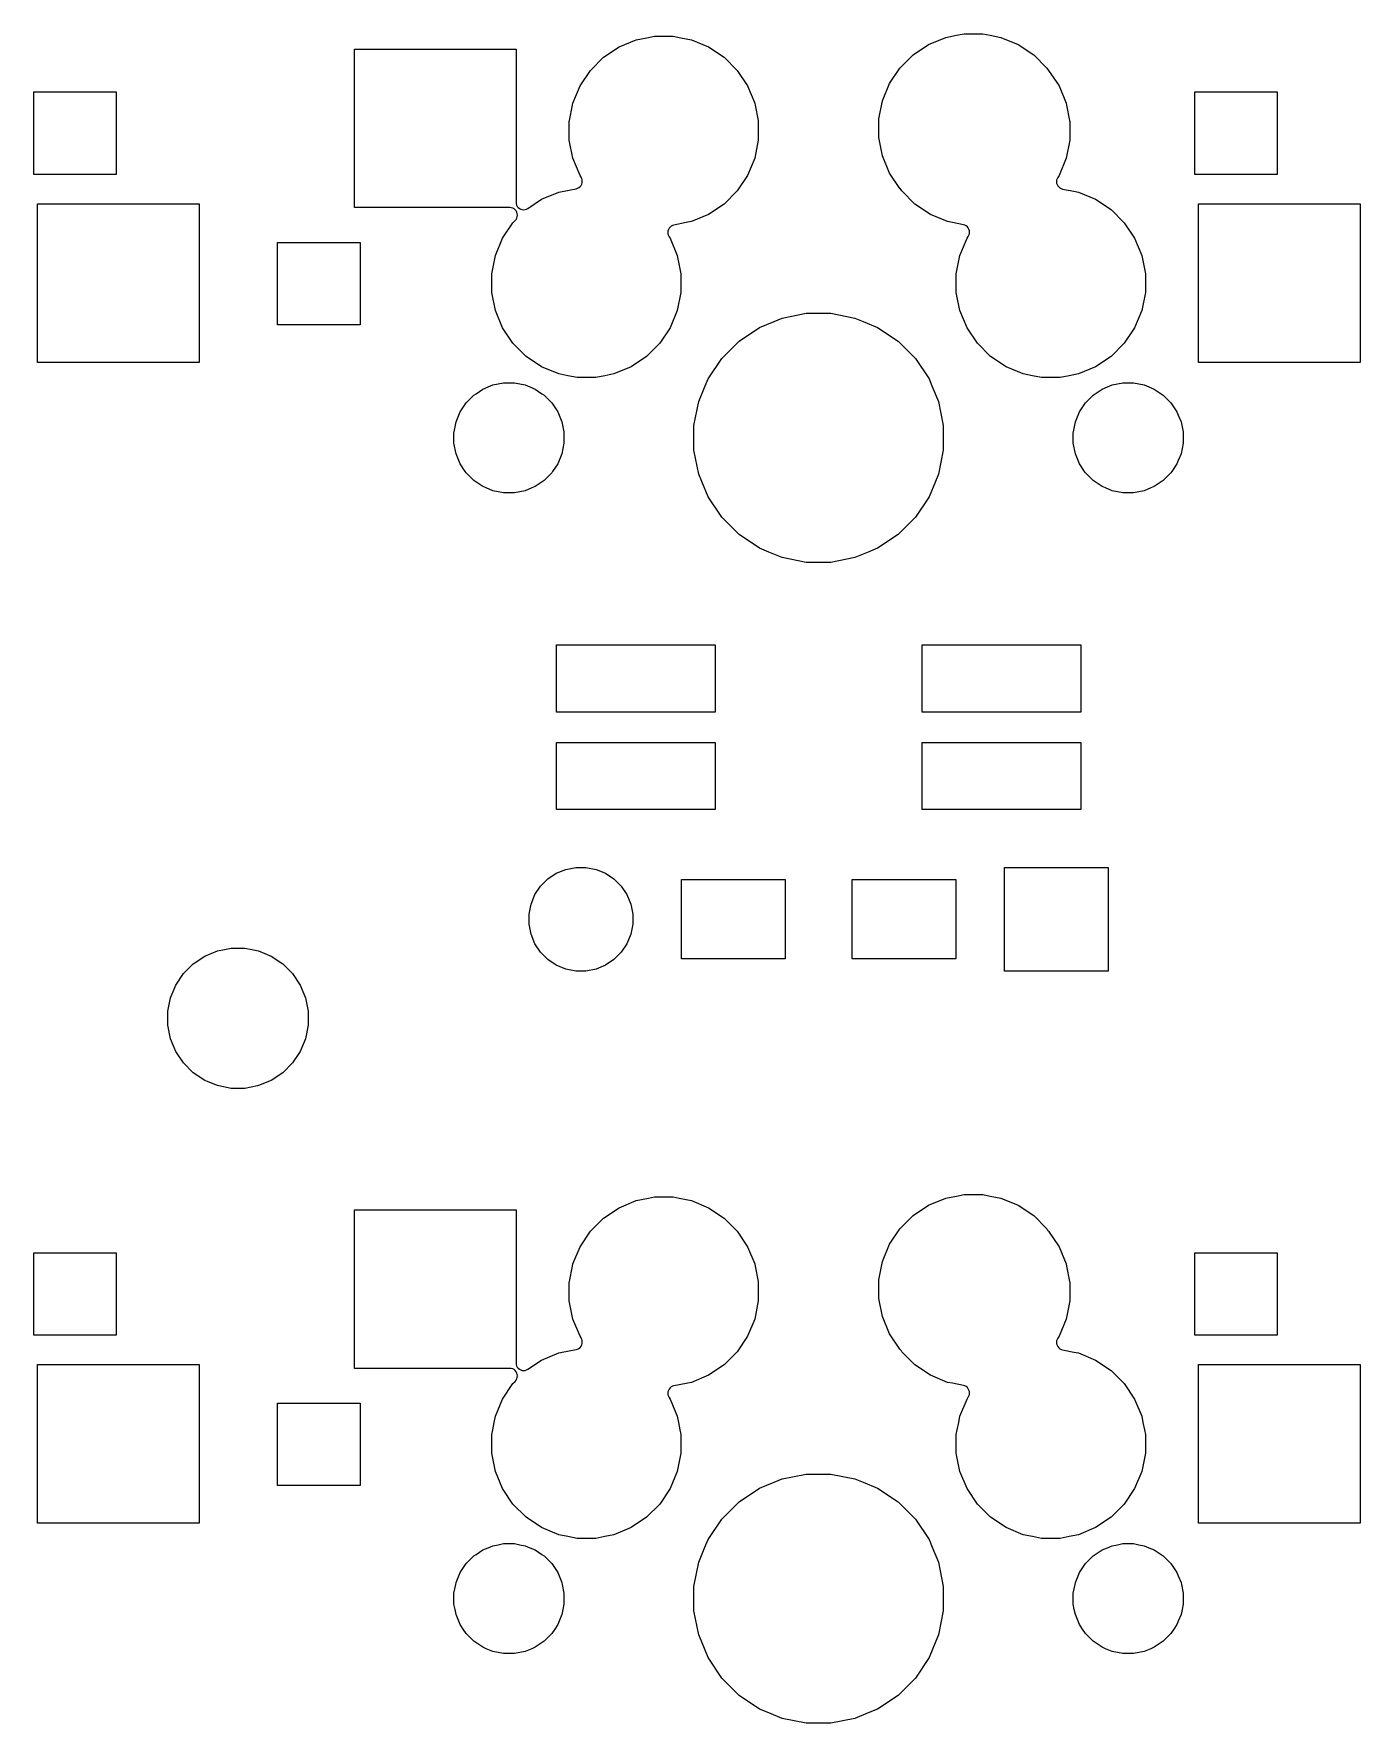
# Model space of a CAD drawing. Extents: x -9 to 124, y -88 to 15.
# Drawn here: x 6.17 to 27.94, y -21.09 to 6.63 of the extents above; entities that cross this region are included whole.
import ezdxf

# ---------------------------------------------------------------- set-up
doc = ezdxf.new("R2010")
doc.units = 0
doc.layers.add('BLACK', color=7, linetype='CONTINUOUS')

msp = doc.modelspace()

# ---------------------------------------------------------------- linework, layer by layer
at = {"layer": 'BLACK', "linetype": 'CONTINUOUS'}
for p, q in [((11.434, 3.779), (11.434, 6.381)), ((11.434, 6.381), (14.086, 6.381)), ((14.086, 6.381), (14.086, 3.86815)), ((15.5213, 6.24474), (15.7753, 6.41448)), ((15.7753, 6.41448), (16.0576, 6.5314)), ((16.0576, 6.5314), (16.2296, 6.56561)), ((16.2296, 6.56561), (16.3572, 6.591)), ((16.3572, 6.591), (16.6628, 6.591)), ((16.6628, 6.591), (16.7904, 6.56561)), ((16.7904, 6.56561), (16.9624, 6.5314)), ((16.9624, 6.5314), (17.2447, 6.41448)), ((17.2447, 6.41448), (17.4987, 6.24474)), ((20.6013, 6.28474), (20.8553, 6.45448)), ((20.8553, 6.45448), (21.1376, 6.5714)), ((21.1376, 6.5714), (21.3124, 6.60617)), ((21.3124, 6.60617), (21.4372, 6.631)), ((21.4372, 6.631), (21.7428, 6.631)), ((21.7428, 6.631), (21.8676, 6.60617)), ((21.8676, 6.60617), (22.0424, 6.5714)), ((22.0424, 6.5714), (22.3247, 6.45448)), ((22.3247, 6.45448), (22.5787, 6.28474)), ((15.3053, 6.0287), (15.5213, 6.24474)), ((17.4987, 6.24474), (17.7147, 6.0287)), ((20.3853, 6.0687), (20.6013, 6.28474)), ((22.5787, 6.28474), (22.7947, 6.0687)), ((15.1355, 5.77467), (15.3053, 6.0287)), ((17.7147, 6.0287), (17.8845, 5.77467)), ((20.2155, 5.81467), (20.3853, 6.0687)), ((22.7947, 6.0687), (22.808, 6.0488)), ((22.808, 6.0488), (22.8236, 6.02987)), ((22.8236, 6.02987), (22.8247, 6.0287)), ((22.8247, 6.0287), (22.9945, 5.77467)), ((6.174, 4.324), (6.174, 5.676)), ((6.174, 5.676), (7.526, 5.676)), ((7.526, 5.676), (7.526, 4.324)), ((15.0186, 5.49241), (15.1355, 5.77467)), ((17.8845, 5.77467), (18.0014, 5.49241)), ((20.0986, 5.53241), (20.2155, 5.81467)), ((22.9945, 5.77467), (23.1114, 5.49241)), ((25.224, 4.324), (25.224, 5.676)), ((25.224, 5.676), (26.576, 5.676)), ((26.576, 5.676), (26.576, 4.324)), ((14.9616, 5.206), (15.0117, 5.45767)), ((15.0117, 5.45767), (15.0186, 5.49241)), ((18.0014, 5.49241), (18.0083, 5.45767)), ((18.0083, 5.45767), (18.0584, 5.206)), ((20.039, 5.23276), (20.0986, 5.53241)), ((23.1114, 5.49241), (23.1183, 5.45767)), ((23.1183, 5.45767), (23.1684, 5.206)), ((14.959, 5.19276), (14.9616, 5.206)), ((14.959, 4.88724), (14.959, 5.19276)), ((18.0584, 5.206), (18.061, 5.19276)), ((18.061, 5.19276), (18.061, 4.88724)), ((20.039, 4.92724), (20.039, 5.23276)), ((23.1684, 5.206), (23.171, 5.19276)), ((23.171, 5.19276), (23.171, 4.88724)), ((15.0186, 4.58759), (14.959, 4.88724)), ((18.061, 4.88724), (18.0014, 4.58759)), ((20.0986, 4.62759), (20.039, 4.92724)), ((23.171, 4.88724), (23.1114, 4.58759)), ((15.1355, 4.30533), (15.0186, 4.58759)), ((18.0014, 4.58759), (17.8845, 4.30533)), ((20.2155, 4.34533), (20.0986, 4.62759)), ((23.1114, 4.58759), (22.9945, 4.30533)), ((7.526, 4.324), (6.174, 4.324)), ((15.1355, 4.30532), (15.1355, 4.30533)), ((15.1523, 4.28017), (15.1355, 4.30532)), ((15.1639, 4.25856), (15.1523, 4.28017)), ((15.1523, 4.14128), (15.1639, 4.16289)), ((15.171, 4.23511), (15.1639, 4.25856)), ((15.1639, 4.16289), (15.171, 4.18634)), ((15.1734, 4.21072), (15.171, 4.23511)), ((15.171, 4.18634), (15.1734, 4.21072)), ((17.8845, 4.30533), (17.7147, 4.05129)), ((20.3853, 4.09129), (20.2155, 4.34533)), ((22.9555, 4.22984), (22.9531, 4.20546)), ((22.9531, 4.20546), (22.9555, 4.18107)), ((22.9626, 4.25329), (22.9555, 4.22984)), ((22.9555, 4.18107), (22.9626, 4.15762)), ((22.9741, 4.27489), (22.9626, 4.25329)), ((22.9945, 4.30533), (22.9741, 4.27489)), ((26.576, 4.324), (25.224, 4.324)), ((14.2804, 3.76421), (14.5053, 3.91448)), ((14.5053, 3.91448), (14.7876, 4.0314)), ((14.7876, 4.0314), (14.9877, 4.0712)), ((14.9877, 4.0712), (15.0728, 4.08812)), ((15.0728, 4.08812), (15.0962, 4.09524)), ((15.0962, 4.09524), (15.1178, 4.10679)), ((15.1178, 4.10679), (15.1368, 4.12233)), ((15.1368, 4.12233), (15.1523, 4.14128)), ((17.7147, 4.05129), (17.4987, 3.83526)), ((20.3864, 4.09013), (20.3853, 4.09129)), ((20.402, 4.0712), (20.3864, 4.09013)), ((20.4153, 4.05129), (20.402, 4.0712)), ((20.6313, 3.83526), (20.4153, 4.05129)), ((22.9626, 4.15762), (22.9741, 4.13601)), ((22.9741, 4.13601), (22.9897, 4.11707)), ((22.9897, 4.11707), (23.0086, 4.10152)), ((23.0086, 4.10152), (23.0302, 4.08997)), ((23.0302, 4.08997), (23.0537, 4.08286)), ((23.0537, 4.08286), (23.2349, 4.04681)), ((23.2349, 4.04681), (23.3124, 4.0314)), ((23.3124, 4.0314), (23.5947, 3.91448)), ((23.5947, 3.91448), (23.8487, 3.74474)), ((6.234, 1.239), (6.234, 3.841)), ((6.234, 3.841), (8.886, 3.841)), ((8.886, 3.841), (8.886, 1.239)), ((13.9838, 3.779), (11.434, 3.779)), ((14.0082, 3.7766), (13.9838, 3.779)), ((14.0316, 3.76948), (14.0082, 3.7766)), ((14.0532, 3.75793), (14.0316, 3.76948)), ((14.0722, 3.74239), (14.0532, 3.75793)), ((14.0877, 3.72345), (14.0722, 3.74239)), ((14.086, 3.86815), (14.0884, 3.84376)), ((14.0993, 3.70184), (14.0877, 3.72345)), ((14.0877, 3.58455), (14.0993, 3.60617)), ((14.0884, 3.84376), (14.0955, 3.82031)), ((14.0955, 3.82031), (14.1071, 3.7987)), ((14.1064, 3.67839), (14.0993, 3.70184)), ((14.0993, 3.60617), (14.1064, 3.62961)), ((14.1088, 3.654), (14.1064, 3.67839)), ((14.1064, 3.62961), (14.1088, 3.654)), ((14.1071, 3.7987), (14.1226, 3.77976)), ((14.1226, 3.77976), (14.1416, 3.76422)), ((14.1416, 3.76422), (14.1632, 3.75267)), ((14.1632, 3.75267), (14.1866, 3.74555)), ((14.1866, 3.74555), (14.211, 3.74315)), ((14.211, 3.74315), (14.2354, 3.74555)), ((14.2354, 3.74555), (14.2588, 3.75267)), ((14.2588, 3.75267), (14.2804, 3.76421)), ((17.2447, 3.66552), (16.9624, 3.5486)), ((17.4987, 3.83526), (17.2447, 3.66552)), ((20.8853, 3.66552), (20.6313, 3.83526)), ((21.1676, 3.5486), (20.8853, 3.66552)), ((23.8487, 3.74474), (24.0647, 3.5287)), ((25.284, 1.239), (25.284, 3.841)), ((25.284, 3.841), (27.936, 3.841)), ((27.936, 3.841), (27.936, 1.239)), ((13.8655, 3.27467), (14.0353, 3.5287)), ((14.0353, 3.5287), (14.0722, 3.56562)), ((14.0722, 3.56562), (14.0877, 3.58455)), ((16.579, 3.39366), (16.5766, 3.36928)), ((16.5766, 3.36928), (16.579, 3.34489)), ((16.5861, 3.41711), (16.579, 3.39366)), ((16.579, 3.34489), (16.5861, 3.32144)), ((16.5977, 3.43872), (16.5861, 3.41711)), ((16.6132, 3.45767), (16.5977, 3.43872)), ((16.6322, 3.47321), (16.6132, 3.45767)), ((16.6538, 3.48476), (16.6322, 3.47321)), ((16.6772, 3.49187), (16.6538, 3.48476)), ((16.8759, 3.5314), (16.6772, 3.49187)), ((16.9624, 3.5486), (16.8759, 3.5314)), ((21.2451, 3.53319), (21.1676, 3.5486)), ((21.4263, 3.49714), (21.2451, 3.53319)), ((21.4498, 3.49003), (21.4263, 3.49714)), ((21.4714, 3.47848), (21.4498, 3.49003)), ((21.4903, 3.46293), (21.4714, 3.47848)), ((21.5059, 3.44399), (21.4903, 3.46293)), ((21.5174, 3.42238), (21.5059, 3.44399)), ((21.5245, 3.39893), (21.5174, 3.42238)), ((21.5174, 3.32671), (21.5245, 3.35016)), ((21.5269, 3.37454), (21.5245, 3.39893)), ((21.5245, 3.35016), (21.5269, 3.37454)), ((24.0647, 3.5287), (24.2345, 3.27467)), ((10.174, 1.854), (10.174, 3.206)), ((10.174, 3.206), (11.526, 3.206)), ((11.526, 3.206), (11.526, 1.854)), ((13.7486, 2.99241), (13.8655, 3.27467)), ((16.5861, 3.32144), (16.5977, 3.29983)), ((16.5977, 3.29983), (16.6145, 3.27467)), ((16.6145, 3.27467), (16.7314, 2.99241)), ((21.3686, 2.99241), (21.4855, 3.27467)), ((21.4855, 3.27467), (21.5059, 3.30511)), ((21.5059, 3.30511), (21.5174, 3.32671)), ((24.2345, 3.27467), (24.3514, 2.99241)), ((13.689, 2.69276), (13.7486, 2.99241)), ((16.7314, 2.99241), (16.791, 2.69276)), ((21.309, 2.69276), (21.3686, 2.99241)), ((24.3514, 2.99241), (24.411, 2.69276)), ((13.689, 2.38724), (13.689, 2.69276)), ((16.791, 2.69276), (16.791, 2.38724)), ((21.309, 2.38724), (21.309, 2.69276)), ((24.411, 2.69276), (24.411, 2.38724)), ((13.7486, 2.08759), (13.689, 2.38724)), ((16.791, 2.38724), (16.7314, 2.08759)), ((21.3686, 2.08759), (21.309, 2.38724)), ((24.411, 2.38724), (24.3514, 2.08759)), ((13.8655, 1.80533), (13.7486, 2.08759)), ((16.7314, 2.08759), (16.6145, 1.80533)), ((18.3204, 1.91117), (18.4535, 1.96632)), ((18.4535, 1.96632), (18.8486, 2.0449)), ((18.8486, 2.0449), (19.2514, 2.0449)), ((19.2514, 2.0449), (19.6465, 1.96632)), ((19.6465, 1.96632), (19.7796, 1.91117)), ((21.4855, 1.80533), (21.3686, 2.08759)), ((24.3514, 2.08759), (24.2345, 1.80533)), ((11.526, 1.854), (10.174, 1.854)), ((14.0353, 1.55129), (13.8655, 1.80533)), ((16.6145, 1.80533), (16.4447, 1.55129)), ((17.7465, 1.58838), (18.0814, 1.81217)), ((18.0814, 1.81217), (18.3204, 1.91117)), ((19.7796, 1.91117), (20.0186, 1.81217)), ((20.0186, 1.81217), (20.3535, 1.58838)), ((21.6553, 1.55129), (21.4855, 1.80533)), ((24.2345, 1.80533), (24.0647, 1.55129)), ((14.2513, 1.33526), (14.0353, 1.55129)), ((16.4447, 1.55129), (16.2287, 1.33526)), ((17.4616, 1.30355), (17.7465, 1.58838)), ((20.3535, 1.58838), (20.6384, 1.30355)), ((21.8713, 1.33526), (21.6553, 1.55129)), ((24.0647, 1.55129), (23.8487, 1.33526)), ((8.886, 1.239), (6.234, 1.239)), ((14.5053, 1.16552), (14.2513, 1.33526)), ((14.7876, 1.0486), (14.5053, 1.16552)), ((15.9747, 1.16552), (15.6924, 1.0486)), ((16.2287, 1.33526), (15.9747, 1.16552)), ((17.2378, 0.96862), (17.4616, 1.30355)), ((20.6384, 1.30355), (20.8622, 0.96862)), ((22.1253, 1.16552), (21.8713, 1.33526)), ((22.4076, 1.0486), (22.1253, 1.16552)), ((23.5947, 1.16552), (23.3124, 1.0486)), ((23.8487, 1.33526), (23.5947, 1.16552)), ((27.936, 1.239), (25.284, 1.239)), ((13.5428, 0.79925), (13.6297, 0.83526)), ((13.6297, 0.83526), (13.7069, 0.86724)), ((13.7069, 0.86724), (13.794, 0.88457)), ((13.794, 0.88457), (13.8812, 0.9019)), ((13.8812, 0.9019), (14.0588, 0.9019)), ((14.0588, 0.9019), (14.146, 0.88457)), ((14.146, 0.88457), (14.2331, 0.86724)), ((14.2331, 0.86724), (14.3103, 0.83526)), ((14.3103, 0.83526), (14.3972, 0.79925)), ((14.9374, 1.0188), (14.7876, 1.0486)), ((15.0872, 0.989), (14.9374, 1.0188)), ((15.3928, 0.989), (15.0872, 0.989)), ((15.5426, 1.0188), (15.3928, 0.989)), ((15.6924, 1.0486), (15.5426, 1.0188)), ((17.0837, 0.59647), (17.1904, 0.85415)), ((17.1904, 0.85415), (17.2378, 0.96862)), ((20.8622, 0.96862), (20.9096, 0.85415)), ((20.9096, 0.85415), (21.0163, 0.59647)), ((22.5574, 1.0188), (22.4076, 1.0486)), ((22.7072, 0.989), (22.5574, 1.0188)), ((23.0128, 0.989), (22.7072, 0.989)), ((23.1626, 1.0188), (23.0128, 0.989)), ((23.3124, 1.0486), (23.1626, 1.0188)), ((23.7028, 0.79925), (23.7897, 0.83526)), ((23.7897, 0.83526), (23.8669, 0.86724)), ((23.8669, 0.86724), (23.954, 0.88457)), ((23.954, 0.88457), (24.0412, 0.9019)), ((24.0412, 0.9019), (24.2188, 0.9019)), ((24.2188, 0.9019), (24.306, 0.88457)), ((24.306, 0.88457), (24.3931, 0.86724)), ((24.3931, 0.86724), (24.4703, 0.83526)), ((24.4703, 0.83526), (24.5572, 0.79925)), ((13.1707, 0.42721), (13.2694, 0.57493)), ((13.2694, 0.57493), (13.3951, 0.70055)), ((13.2694, 0.57493), (13.2694, 0.57493)), ((13.3951, 0.70055), (13.4293, 0.72344)), ((13.4293, 0.72344), (13.5428, 0.79925)), ((14.3972, 0.79925), (14.5107, 0.72344)), ((14.5107, 0.72344), (14.5449, 0.70055)), ((14.5449, 0.70055), (14.6706, 0.57493)), ((14.6706, 0.57493), (14.6706, 0.57493)), ((14.6706, 0.57493), (14.7693, 0.42721)), ((17.0051, 0.20141), (17.0837, 0.59647)), ((21.0163, 0.59647), (21.0949, 0.20141)), ((23.3307, 0.42721), (23.4294, 0.57493)), ((23.4294, 0.57493), (23.5551, 0.70055)), ((23.4294, 0.57493), (23.4294, 0.57493)), ((23.5551, 0.70055), (23.5893, 0.72344)), ((23.5893, 0.72344), (23.7028, 0.79925)), ((24.5572, 0.79925), (24.6707, 0.72344)), ((24.6707, 0.72344), (24.7049, 0.70055)), ((24.7049, 0.70055), (24.8306, 0.57493)), ((24.8306, 0.57493), (24.8306, 0.57493)), ((24.8306, 0.57493), (24.9293, 0.42721)), ((13.1028, 0.26308), (13.1489, 0.37454)), ((13.1489, 0.37454), (13.1707, 0.42721)), ((14.7693, 0.42721), (14.7911, 0.37454)), ((14.7911, 0.37454), (14.8372, 0.26308)), ((23.2628, 0.26308), (23.3089, 0.37454)), ((23.3089, 0.37454), (23.3307, 0.42721)), ((24.9293, 0.42721), (24.9511, 0.37454)), ((24.9511, 0.37454), (24.9972, 0.26308)), ((13.0681, 0.08883), (13.07, 0.09861)), ((13.0681, -0.08883), (13.0681, 0.08883)), ((13.07, 0.09861), (13.1028, 0.26307)), ((13.1028, 0.26307), (13.1028, 0.26308)), ((14.8372, 0.26308), (14.8372, 0.26307)), ((14.8372, 0.26307), (14.87, 0.09861)), ((14.87, 0.09861), (14.8719, 0.08883)), ((14.8719, 0.08883), (14.8719, -0.08883)), ((17.0051, -0.20141), (17.0051, 0.20141)), ((21.0949, 0.20141), (21.0949, -0.20141)), ((23.2281, 0.08883), (23.23, 0.09861)), ((23.2281, -0.08883), (23.2281, 0.08883)), ((23.23, 0.09861), (23.2628, 0.26307)), ((23.2628, 0.26307), (23.2628, 0.26308)), ((24.9972, 0.26308), (24.9972, 0.26307)), ((24.9972, 0.26307), (25.03, 0.09861)), ((25.03, 0.09861), (25.0319, 0.08883)), ((25.0319, 0.08883), (25.0319, -0.08883)), ((13.1028, -0.26308), (13.0681, -0.08883)), ((13.1481, -0.3725), (13.1028, -0.26308)), ((14.8372, -0.26308), (14.7919, -0.3725)), ((14.8719, -0.08883), (14.8372, -0.26308)), ((17.0837, -0.59647), (17.0051, -0.20141)), ((21.0949, -0.20141), (21.0163, -0.59647)), ((23.2628, -0.26308), (23.2281, -0.08883)), ((23.3081, -0.3725), (23.2628, -0.26308)), ((24.9972, -0.26308), (24.9519, -0.3725)), ((25.0319, -0.08883), (24.9972, -0.26308)), ((13.1707, -0.42721), (13.1481, -0.3725)), ((13.2535, -0.551), (13.1707, -0.42721)), ((13.2694, -0.57493), (13.2535, -0.551)), ((14.6865, -0.551), (14.6706, -0.57493)), ((14.7693, -0.42721), (14.6865, -0.551)), ((14.7919, -0.3725), (14.7693, -0.42721)), ((23.3307, -0.42721), (23.3081, -0.3725)), ((23.4135, -0.551), (23.3307, -0.42721)), ((23.4294, -0.57493), (23.4135, -0.551)), ((24.8465, -0.551), (24.8306, -0.57493)), ((24.9293, -0.42721), (24.8465, -0.551)), ((24.9519, -0.3725), (24.9293, -0.42721)), ((13.3951, -0.70055), (13.2694, -0.57493)), ((13.5428, -0.79925), (13.3951, -0.70055)), ((13.3951, -0.70055), (13.3951, -0.70055)), ((13.5975, -0.82192), (13.5428, -0.79925)), ((13.7069, -0.86724), (13.5975, -0.82192)), ((14.3425, -0.82192), (14.2331, -0.86724)), ((14.3972, -0.79925), (14.3425, -0.82192)), ((14.5449, -0.70055), (14.3972, -0.79925)), ((14.6706, -0.57493), (14.5449, -0.70055)), ((14.5449, -0.70055), (14.5449, -0.70055)), ((17.1341, -0.7183), (17.0837, -0.59647)), ((17.2378, -0.96862), (17.1341, -0.7183)), ((20.9659, -0.7183), (20.8622, -0.96862)), ((21.0163, -0.59647), (20.9659, -0.7183)), ((23.5551, -0.70055), (23.4294, -0.57493)), ((23.7028, -0.79925), (23.5551, -0.70055)), ((23.5551, -0.70055), (23.5551, -0.70055)), ((23.7575, -0.82192), (23.7028, -0.79925)), ((23.8669, -0.86724), (23.7575, -0.82192)), ((24.5025, -0.82192), (24.3931, -0.86724)), ((24.5572, -0.79925), (24.5025, -0.82192)), ((24.7049, -0.70055), (24.5572, -0.79925)), ((24.8306, -0.57493), (24.7049, -0.70055)), ((24.7049, -0.70055), (24.7049, -0.70055)), ((13.794, -0.88457), (13.7069, -0.86724)), ((13.8812, -0.9019), (13.794, -0.88457)), ((14.0588, -0.9019), (13.8812, -0.9019)), ((14.146, -0.88457), (14.0588, -0.9019)), ((14.2331, -0.86724), (14.146, -0.88457)), ((17.4616, -1.30355), (17.2378, -0.96862)), ((20.8622, -0.96862), (20.6384, -1.30355)), ((23.954, -0.88457), (23.8669, -0.86724)), ((24.0412, -0.9019), (23.954, -0.88457)), ((24.2188, -0.9019), (24.0412, -0.9019)), ((24.306, -0.88457), (24.2188, -0.9019)), ((24.3931, -0.86724), (24.306, -0.88457)), ((17.7465, -1.58838), (17.4616, -1.30355)), ((20.6384, -1.30355), (20.3535, -1.58838)), ((18.0814, -1.81217), (17.7465, -1.58838)), ((20.3535, -1.58838), (20.0186, -1.81217)), ((18.2355, -1.87602), (18.0814, -1.81217)), ((18.4535, -1.96632), (18.2355, -1.87602)), ((19.8645, -1.87602), (19.6465, -1.96632)), ((20.0186, -1.81217), (19.8645, -1.87602)), ((18.8486, -2.0449), (18.4535, -1.96632)), ((19.2514, -2.0449), (18.8486, -2.0449)), ((19.6465, -1.96632), (19.2514, -2.0449)), ((14.749, -4.501), (14.749, -3.399)), ((14.749, -3.399), (17.351, -3.399)), ((17.351, -3.399), (17.351, -4.501)), ((20.749, -4.501), (20.749, -3.399)), ((20.749, -3.399), (23.351, -3.399)), ((23.351, -3.399), (23.351, -4.501)), ((17.351, -4.501), (14.749, -4.501)), ((23.351, -4.501), (20.749, -4.501)), ((14.749, -6.101), (14.749, -4.999)), ((14.749, -4.999), (17.351, -4.999)), ((17.351, -4.999), (17.351, -6.101)), ((20.749, -6.101), (20.749, -4.999)), ((20.749, -4.999), (23.351, -4.999)), ((23.351, -4.999), (23.351, -6.101)), ((17.351, -6.101), (14.749, -6.101)), ((23.351, -6.101), (20.749, -6.101)), ((14.6075, -7.23898), (14.7469, -7.14585)), ((14.7469, -7.14585), (14.9018, -7.0817)), ((14.9018, -7.0817), (15.0662, -7.049)), ((15.0662, -7.049), (15.2338, -7.049)), ((15.2338, -7.049), (15.3982, -7.0817)), ((15.3982, -7.0817), (15.5531, -7.14585)), ((15.5531, -7.14585), (15.6925, -7.23898)), ((22.099, -8.751), (22.099, -7.049)), ((22.099, -7.049), (23.801, -7.049)), ((23.801, -7.049), (23.801, -8.751)), ((14.3959, -7.4969), (14.489, -7.35752)), ((14.489, -7.35752), (14.6075, -7.23898)), ((15.6925, -7.23898), (15.811, -7.35752)), ((15.811, -7.35752), (15.9041, -7.4969)), ((16.799, -8.551), (16.799, -7.249)), ((16.799, -7.249), (18.501, -7.249)), ((18.501, -7.249), (18.501, -8.551)), ((19.599, -8.551), (19.599, -7.249)), ((19.599, -7.249), (21.301, -7.249)), ((21.301, -7.249), (21.301, -8.551)), ((14.299, -7.81618), (14.3317, -7.65177)), ((14.3317, -7.65177), (14.3959, -7.4969)), ((15.9041, -7.4969), (15.9683, -7.65177)), ((15.9683, -7.65177), (16.001, -7.81618)), ((14.299, -7.98382), (14.299, -7.81618)), ((14.3317, -8.14823), (14.299, -7.98382)), ((16.001, -7.98382), (15.9683, -8.14823)), ((16.001, -7.81618), (16.001, -7.98382)), ((14.3959, -8.3031), (14.3317, -8.14823)), ((14.489, -8.44248), (14.3959, -8.3031)), ((15.9041, -8.3031), (15.811, -8.44248)), ((15.9683, -8.14823), (15.9041, -8.3031)), ((8.79128, -8.63096), (8.9798, -8.505)), ((8.9798, -8.505), (9.18927, -8.41823)), ((9.18927, -8.41823), (9.30045, -8.39612)), ((9.30045, -8.39612), (9.41164, -8.374)), ((9.41164, -8.374), (9.63837, -8.374)), ((9.63837, -8.374), (9.74955, -8.39612)), ((9.74955, -8.39612), (9.86073, -8.41823)), ((9.86073, -8.41823), (10.0702, -8.505)), ((10.0702, -8.505), (10.2587, -8.63096)), ((14.6075, -8.56101), (14.489, -8.44248)), ((14.7469, -8.65415), (14.6075, -8.56101)), ((15.6925, -8.56101), (15.5531, -8.65415)), ((15.811, -8.44248), (15.6925, -8.56101)), ((18.501, -8.551), (16.799, -8.551)), ((21.301, -8.551), (19.599, -8.551)), ((8.505, -8.9798), (8.63096, -8.79128)), ((8.63096, -8.79128), (8.79128, -8.63096)), ((10.2587, -8.63096), (10.419, -8.79128)), ((10.419, -8.79128), (10.545, -8.9798)), ((14.9018, -8.7183), (14.7469, -8.65415)), ((15.0662, -8.751), (14.9018, -8.7183)), ((15.2338, -8.751), (15.0662, -8.751)), ((15.3982, -8.7183), (15.2338, -8.751)), ((15.5531, -8.65415), (15.3982, -8.7183)), ((23.801, -8.751), (22.099, -8.751)), ((8.41823, -9.18927), (8.505, -8.9798)), ((10.545, -8.9798), (10.6318, -9.18927)), ((8.374, -9.41164), (8.41823, -9.18927)), ((8.374, -9.63836), (8.374, -9.41164)), ((10.6318, -9.18927), (10.676, -9.41164)), ((10.676, -9.41164), (10.676, -9.63836)), ((8.41823, -9.86073), (8.374, -9.63836)), ((10.676, -9.63836), (10.6318, -9.86073)), ((8.505, -10.0702), (8.41823, -9.86073)), ((10.6318, -9.86073), (10.545, -10.0702)), ((8.63096, -10.2587), (8.505, -10.0702)), ((10.545, -10.0702), (10.419, -10.2587)), ((8.79128, -10.419), (8.63096, -10.2587)), ((8.9798, -10.545), (8.79128, -10.419)), ((10.2587, -10.419), (10.0702, -10.545)), ((10.419, -10.2587), (10.2587, -10.419)), ((9.01019, -10.5576), (8.9798, -10.545)), ((8.9798, -10.545), (8.9798, -10.545)), ((8.9798, -10.545), (8.9798, -10.545)), ((9.18927, -10.6318), (9.01019, -10.5576)), ((9.20813, -10.6355), (9.18927, -10.6318)), ((9.41164, -10.676), (9.20813, -10.6355)), ((9.63837, -10.676), (9.41164, -10.676)), ((9.84187, -10.6355), (9.63837, -10.676)), ((9.86073, -10.6318), (9.84187, -10.6355)), ((10.0398, -10.5576), (9.86073, -10.6318)), ((10.0702, -10.545), (10.0398, -10.5576)), ((10.0702, -10.545), (10.0702, -10.545)), ((10.0702, -10.545), (10.0702, -10.545)), ((16.2587, -12.4786), (16.3572, -12.459)), ((16.3572, -12.459), (16.6628, -12.459)), ((16.6628, -12.459), (16.7613, -12.4786)), ((21.1376, -12.4786), (21.3124, -12.4438)), ((21.3124, -12.4438), (21.4372, -12.419)), ((21.4372, -12.419), (21.7428, -12.419)), ((21.7428, -12.419), (21.8676, -12.4438)), ((21.8676, -12.4438), (22.0424, -12.4786)), ((11.434, -15.271), (11.434, -12.669)), ((11.434, -12.669), (14.086, -12.669)), ((14.086, -12.669), (14.086, -15.1818)), ((15.5213, -12.8053), (15.7753, -12.6355)), ((15.7753, -12.6355), (16.0576, -12.5186)), ((16.0576, -12.5186), (16.2587, -12.4786)), ((16.7613, -12.4786), (16.9624, -12.5186)), ((16.9624, -12.5186), (17.2447, -12.6355)), ((17.2447, -12.6355), (17.4987, -12.8053)), ((20.6013, -12.7653), (20.8553, -12.5955)), ((20.8553, -12.5955), (21.1376, -12.4786)), ((22.0424, -12.4786), (22.3247, -12.5955)), ((22.3247, -12.5955), (22.5787, -12.7653)), ((15.1355, -13.2753), (15.3053, -13.0213)), ((15.3053, -13.0213), (15.5213, -12.8053)), ((17.4987, -12.8053), (17.7147, -13.0213)), ((17.7147, -13.0213), (17.8845, -13.2753)), ((20.2155, -13.2353), (20.3853, -12.9813)), ((20.3853, -12.9813), (20.6013, -12.7653)), ((22.5787, -12.7653), (22.7947, -12.9813)), ((22.7947, -12.9813), (22.808, -13.0012)), ((22.808, -13.0012), (22.8236, -13.0201)), ((22.8236, -13.0201), (22.8247, -13.0213)), ((22.8247, -13.0213), (22.9945, -13.2753)), ((15.0186, -13.5576), (15.1355, -13.2753)), ((17.8845, -13.2753), (18.0014, -13.5576)), ((20.0986, -13.5176), (20.2155, -13.2353)), ((22.9945, -13.2753), (23.1114, -13.5576)), ((6.174, -14.726), (6.174, -13.374)), ((6.174, -13.374), (7.526, -13.374)), ((7.526, -13.374), (7.526, -14.726)), ((15.0117, -13.5923), (15.0186, -13.5576)), ((18.0014, -13.5576), (18.0083, -13.5923)), ((20.039, -13.8172), (20.0986, -13.5176)), ((23.1114, -13.5576), (23.1183, -13.5923)), ((25.224, -14.726), (25.224, -13.374)), ((25.224, -13.374), (26.576, -13.374)), ((26.576, -13.374), (26.576, -14.726)), ((14.959, -13.8572), (14.9616, -13.844)), ((14.959, -14.1628), (14.959, -13.8572)), ((14.9616, -13.844), (15.0117, -13.5923)), ((18.0083, -13.5923), (18.0584, -13.844)), ((18.0584, -13.844), (18.061, -13.8572)), ((18.061, -13.8572), (18.061, -14.1628)), ((20.039, -14.1228), (20.039, -13.8172)), ((23.1183, -13.5923), (23.1684, -13.844)), ((23.1684, -13.844), (23.171, -13.8572)), ((23.171, -13.8572), (23.171, -14.1628)), ((20.0986, -14.4224), (20.039, -14.1228)), ((15.0186, -14.4624), (14.959, -14.1628)), ((18.061, -14.1628), (18.0014, -14.4624)), ((23.171, -14.1628), (23.1114, -14.4624)), ((15.1355, -14.7447), (15.0186, -14.4624)), ((18.0014, -14.4624), (17.8845, -14.7447)), ((20.2155, -14.7047), (20.0986, -14.4224)), ((23.1114, -14.4624), (22.9945, -14.7447)), ((7.526, -14.726), (6.174, -14.726)), ((14.9877, -14.9788), (15.0728, -14.9619)), ((15.0728, -14.9619), (15.0962, -14.9548)), ((15.0962, -14.9548), (15.1178, -14.9432)), ((15.1178, -14.9432), (15.1368, -14.9277)), ((15.1523, -14.7698), (15.1355, -14.7447)), ((15.1355, -14.7447), (15.1355, -14.7447)), ((15.1368, -14.9277), (15.1523, -14.9087)), ((15.1639, -14.7914), (15.1523, -14.7698)), ((15.1523, -14.9087), (15.1639, -14.8871)), ((15.171, -14.8149), (15.1639, -14.7914)), ((15.1639, -14.8871), (15.171, -14.8637)), ((15.1734, -14.8393), (15.171, -14.8149)), ((15.171, -14.8637), (15.1734, -14.8393)), ((17.8845, -14.7447), (17.7147, -14.9987)), ((20.3853, -14.9587), (20.2155, -14.7047)), ((20.3864, -14.9599), (20.3853, -14.9587)), ((20.402, -14.9788), (20.3864, -14.9599)), ((22.9555, -14.8202), (22.9531, -14.8445)), ((22.9531, -14.8445), (22.9555, -14.8689)), ((22.9626, -14.7967), (22.9555, -14.8202)), ((22.9555, -14.8689), (22.9626, -14.8924)), ((22.9741, -14.7751), (22.9626, -14.7967)), ((22.9626, -14.8924), (22.9741, -14.914)), ((22.9945, -14.7447), (22.9741, -14.7751)), ((22.9741, -14.914), (22.9897, -14.9329)), ((22.9897, -14.9329), (23.0086, -14.9485)), ((23.0086, -14.9485), (23.0302, -14.96)), ((23.0302, -14.96), (23.0537, -14.9671)), ((23.0537, -14.9671), (23.2349, -15.0032)), ((26.576, -14.726), (25.224, -14.726)), ((6.234, -17.811), (6.234, -15.209)), ((6.234, -15.209), (8.886, -15.209)), ((8.886, -15.209), (8.886, -17.811)), ((14.086, -15.1818), (14.0884, -15.2062)), ((14.0884, -15.2062), (14.0955, -15.2297)), ((14.0955, -15.2297), (14.1071, -15.2513)), ((14.2804, -15.2858), (14.5053, -15.1355)), ((14.5053, -15.1355), (14.7876, -15.0186)), ((14.7876, -15.0186), (14.9877, -14.9788)), ((17.4987, -15.2147), (17.2447, -15.3845)), ((17.7147, -14.9987), (17.4987, -15.2147)), ((20.4153, -14.9987), (20.402, -14.9788)), ((20.6313, -15.2147), (20.4153, -14.9987)), ((20.8853, -15.3845), (20.6313, -15.2147)), ((23.2349, -15.0032), (23.3124, -15.0186)), ((23.3124, -15.0186), (23.5947, -15.1355)), ((23.5947, -15.1355), (23.8487, -15.3053)), ((25.284, -17.811), (25.284, -15.209)), ((25.284, -15.209), (27.936, -15.209)), ((27.936, -15.209), (27.936, -17.811)), ((13.9838, -15.271), (11.434, -15.271)), ((13.8655, -15.7753), (14.0353, -15.5213)), ((14.0082, -15.2734), (13.9838, -15.271)), ((14.0316, -15.2805), (14.0082, -15.2734)), ((14.0532, -15.2921), (14.0316, -15.2805)), ((14.0353, -15.5213), (14.0722, -15.4844)), ((14.0722, -15.3076), (14.0532, -15.2921)), ((14.0877, -15.3266), (14.0722, -15.3076)), ((14.0722, -15.4844), (14.0877, -15.4654)), ((14.0993, -15.3482), (14.0877, -15.3266)), ((14.0877, -15.4654), (14.0993, -15.4438)), ((14.1064, -15.3716), (14.0993, -15.3482)), ((14.0993, -15.4438), (14.1064, -15.4204)), ((14.1088, -15.396), (14.1064, -15.3716)), ((14.1064, -15.4204), (14.1088, -15.396)), ((14.1071, -15.2513), (14.1226, -15.2702)), ((14.1226, -15.2702), (14.1416, -15.2858)), ((14.1416, -15.2858), (14.1632, -15.2973)), ((14.1632, -15.2973), (14.1866, -15.3044)), ((14.1866, -15.3044), (14.211, -15.3068)), ((14.211, -15.3068), (14.2354, -15.3044)), ((14.2354, -15.3044), (14.2588, -15.2973)), ((14.2588, -15.2973), (14.2804, -15.2858)), ((16.8759, -15.5186), (16.6772, -15.5581)), ((16.9624, -15.5014), (16.8759, -15.5186)), ((17.2447, -15.3845), (16.9624, -15.5014)), ((21.1676, -15.5014), (20.8853, -15.3845)), ((21.2451, -15.5168), (21.1676, -15.5014)), ((21.4263, -15.5529), (21.2451, -15.5168)), ((23.8487, -15.3053), (24.0647, -15.5213)), ((24.0647, -15.5213), (24.2345, -15.7753)), ((13.7486, -16.0576), (13.8655, -15.7753)), ((16.579, -15.6563), (16.5766, -15.6807)), ((16.5766, -15.6807), (16.579, -15.7051)), ((16.5861, -15.6329), (16.579, -15.6563)), ((16.579, -15.7051), (16.5861, -15.7286)), ((16.5977, -15.6113), (16.5861, -15.6329)), ((16.5861, -15.7286), (16.5977, -15.7502)), ((16.6132, -15.5923), (16.5977, -15.6113)), ((16.5977, -15.7502), (16.6145, -15.7753)), ((16.6322, -15.5768), (16.6132, -15.5923)), ((16.6145, -15.7753), (16.7314, -16.0576)), ((16.6538, -15.5652), (16.6322, -15.5768)), ((16.6772, -15.5581), (16.6538, -15.5652)), ((21.3686, -16.0576), (21.4855, -15.7753)), ((21.4498, -15.56), (21.4263, -15.5529)), ((21.4714, -15.5715), (21.4498, -15.56)), ((21.4903, -15.5871), (21.4714, -15.5715)), ((21.4855, -15.7753), (21.5059, -15.7449)), ((21.5059, -15.606), (21.4903, -15.5871)), ((21.5174, -15.6276), (21.5059, -15.606)), ((21.5059, -15.7449), (21.5174, -15.7233)), ((21.5245, -15.6511), (21.5174, -15.6276)), ((21.5174, -15.7233), (21.5245, -15.6998)), ((21.5269, -15.6755), (21.5245, -15.6511)), ((21.5245, -15.6998), (21.5269, -15.6755)), ((24.2345, -15.7753), (24.3514, -16.0576)), ((10.174, -17.196), (10.174, -15.844)), ((10.174, -15.844), (11.526, -15.844)), ((11.526, -15.844), (11.526, -17.196)), ((13.7287, -16.1574), (13.7486, -16.0576)), ((16.7314, -16.0576), (16.7513, -16.1574)), ((21.3487, -16.1574), (21.3686, -16.0576)), ((24.3514, -16.0576), (24.3713, -16.1574)), ((13.689, -16.3572), (13.7043, -16.2802)), ((13.689, -16.6628), (13.689, -16.3572)), ((13.7043, -16.2802), (13.7287, -16.1574)), ((16.7513, -16.1574), (16.7757, -16.2802)), ((16.7757, -16.2802), (16.791, -16.3572)), ((16.791, -16.3572), (16.791, -16.6628)), ((21.309, -16.3572), (21.3243, -16.2802)), ((21.309, -16.6628), (21.309, -16.3572)), ((21.3243, -16.2802), (21.3487, -16.1574)), ((24.3713, -16.1574), (24.3957, -16.2802)), ((24.3957, -16.2802), (24.411, -16.3572)), ((24.411, -16.3572), (24.411, -16.6628)), ((13.7486, -16.9624), (13.689, -16.6628)), ((16.791, -16.6628), (16.7314, -16.9624)), ((21.3686, -16.9624), (21.309, -16.6628)), ((24.411, -16.6628), (24.3514, -16.9624)), ((13.8655, -17.2447), (13.7486, -16.9624)), ((16.7314, -16.9624), (16.6145, -17.2447)), ((18.0814, -17.2378), (18.3204, -17.1388)), ((18.3204, -17.1388), (18.4535, -17.0837)), ((18.4535, -17.0837), (18.8486, -17.0051)), ((18.8486, -17.0051), (19.2514, -17.0051)), ((19.2514, -17.0051), (19.6465, -17.0837)), ((19.6465, -17.0837), (19.7796, -17.1388)), ((19.7796, -17.1388), (20.0186, -17.2378)), ((21.4855, -17.2447), (21.3686, -16.9624)), ((24.3514, -16.9624), (24.2345, -17.2447)), ((11.526, -17.196), (10.174, -17.196)), ((14.0353, -17.4987), (13.8655, -17.2447)), ((16.6145, -17.2447), (16.4447, -17.4987)), ((17.4616, -17.7465), (17.7465, -17.4616)), ((17.7465, -17.4616), (18.0814, -17.2378)), ((20.0186, -17.2378), (20.3535, -17.4616)), ((20.3535, -17.4616), (20.6384, -17.7465)), ((21.6553, -17.4987), (21.4855, -17.2447)), ((24.2345, -17.2447), (24.0647, -17.4987)), ((14.2513, -17.7147), (14.0353, -17.4987)), ((14.5053, -17.8845), (14.2513, -17.7147)), ((16.2287, -17.7147), (15.9747, -17.8845)), ((16.4447, -17.4987), (16.2287, -17.7147)), ((21.8713, -17.7147), (21.6553, -17.4987)), ((22.1253, -17.8845), (21.8713, -17.7147)), ((23.8487, -17.7147), (23.5947, -17.8845)), ((24.0647, -17.4987), (23.8487, -17.7147)), ((8.886, -17.811), (6.234, -17.811)), ((14.7876, -18.0014), (14.5053, -17.8845)), ((14.9374, -18.0312), (14.7876, -18.0014)), ((15.6924, -18.0014), (15.5426, -18.0312)), ((15.9747, -17.8845), (15.6924, -18.0014)), ((17.2378, -18.0814), (17.4616, -17.7465)), ((20.6384, -17.7465), (20.8622, -18.0814)), ((22.4076, -18.0014), (22.1253, -17.8845)), ((22.5574, -18.0312), (22.4076, -18.0014)), ((23.3124, -18.0014), (23.1626, -18.0312)), ((23.5947, -17.8845), (23.3124, -18.0014)), ((27.936, -17.811), (25.284, -17.811)), ((13.4293, -18.3266), (13.5428, -18.2507)), ((13.5428, -18.2507), (13.6297, -18.2147)), ((13.6297, -18.2147), (13.7069, -18.1828)), ((13.7069, -18.1828), (13.794, -18.1654)), ((13.794, -18.1654), (13.8812, -18.1481)), ((13.8812, -18.1481), (14.0588, -18.1481)), ((14.0588, -18.1481), (14.146, -18.1654)), ((14.146, -18.1654), (14.2331, -18.1828)), ((14.2331, -18.1828), (14.3103, -18.2147)), ((14.3103, -18.2147), (14.3972, -18.2507)), ((14.3972, -18.2507), (14.5107, -18.3266)), ((15.0872, -18.061), (14.9374, -18.0312)), ((15.3928, -18.061), (15.0872, -18.061)), ((15.5426, -18.0312), (15.3928, -18.061)), ((17.0837, -18.4535), (17.1861, -18.2062)), ((17.1861, -18.2062), (17.2378, -18.0814)), ((20.8622, -18.0814), (20.9139, -18.2062)), ((20.9139, -18.2062), (21.0163, -18.4535)), ((22.7072, -18.061), (22.5574, -18.0312)), ((23.0128, -18.061), (22.7072, -18.061)), ((23.1626, -18.0312), (23.0128, -18.061)), ((23.5893, -18.3266), (23.7028, -18.2507)), ((23.7028, -18.2507), (23.7897, -18.2147)), ((23.7897, -18.2147), (23.8669, -18.1828)), ((23.8669, -18.1828), (23.954, -18.1654)), ((23.954, -18.1654), (24.0412, -18.1481)), ((24.0412, -18.1481), (24.2188, -18.1481)), ((24.2188, -18.1481), (24.306, -18.1654)), ((24.306, -18.1654), (24.3931, -18.1828)), ((24.3931, -18.1828), (24.4703, -18.2147)), ((24.4703, -18.2147), (24.5572, -18.2507)), ((24.5572, -18.2507), (24.6707, -18.3266)), ((13.1707, -18.6228), (13.2694, -18.4751)), ((13.2694, -18.4751), (13.3951, -18.3494)), ((13.2694, -18.4751), (13.2694, -18.4751)), ((13.3951, -18.3494), (13.4293, -18.3266)), ((14.5107, -18.3266), (14.5449, -18.3494)), ((14.5449, -18.3494), (14.6706, -18.4751)), ((14.6706, -18.4751), (14.6706, -18.4751)), ((14.6706, -18.4751), (14.7693, -18.6228)), ((17.0051, -18.8486), (17.0837, -18.4535)), ((21.0163, -18.4535), (21.0949, -18.8486)), ((23.3307, -18.6228), (23.4294, -18.4751)), ((23.4294, -18.4751), (23.5551, -18.3494)), ((23.4294, -18.4751), (23.4294, -18.4751)), ((23.5551, -18.3494), (23.5893, -18.3266)), ((24.6707, -18.3266), (24.7049, -18.3494)), ((24.7049, -18.3494), (24.8306, -18.4751)), ((24.8306, -18.4751), (24.8306, -18.4751)), ((24.8306, -18.4751), (24.9293, -18.6228)), ((13.0681, -18.9612), (13.0969, -18.8162)), ((13.0969, -18.8162), (13.1028, -18.7869)), ((13.1028, -18.7869), (13.1489, -18.6755)), ((13.1489, -18.6755), (13.1707, -18.6228)), ((14.7693, -18.6228), (14.7911, -18.6755)), ((14.7911, -18.6755), (14.8372, -18.7869)), ((14.8372, -18.7869), (14.8431, -18.8162)), ((14.8431, -18.8162), (14.8719, -18.9612)), ((17.0051, -19.2514), (17.0051, -18.8486)), ((21.0949, -18.8486), (21.0949, -19.2514)), ((23.2281, -18.9612), (23.2569, -18.8162)), ((23.2569, -18.8162), (23.2628, -18.7869)), ((23.2628, -18.7869), (23.3089, -18.6755)), ((23.3089, -18.6755), (23.3307, -18.6228)), ((24.9293, -18.6228), (24.9511, -18.6755)), ((24.9511, -18.6755), (24.9972, -18.7869)), ((24.9972, -18.7869), (25.0031, -18.8162)), ((25.0031, -18.8162), (25.0319, -18.9612)), ((13.0681, -19.1388), (13.0681, -18.9612)), ((14.8719, -18.9612), (14.8719, -19.1388)), ((23.2281, -19.1388), (23.2281, -18.9612)), ((25.0319, -18.9612), (25.0319, -19.1388)), ((13.0854, -19.226), (13.0681, -19.1388)), ((13.1028, -19.3131), (13.0854, -19.226)), ((13.1481, -19.4225), (13.1028, -19.3131)), ((14.8372, -19.3131), (14.7919, -19.4225)), ((14.8546, -19.226), (14.8372, -19.3131)), ((14.8719, -19.1388), (14.8546, -19.226)), ((17.0837, -19.6465), (17.0051, -19.2514)), ((21.0949, -19.2514), (21.0163, -19.6465)), ((23.2454, -19.226), (23.2281, -19.1388)), ((23.2628, -19.3131), (23.2454, -19.226)), ((23.3081, -19.4225), (23.2628, -19.3131)), ((24.9972, -19.3131), (24.9519, -19.4225)), ((25.0146, -19.226), (24.9972, -19.3131)), ((25.0319, -19.1388), (25.0146, -19.226)), ((13.1707, -19.4772), (13.1481, -19.4225)), ((13.2201, -19.551), (13.1707, -19.4772)), ((13.2694, -19.6249), (13.2201, -19.551)), ((13.3951, -19.7506), (13.2694, -19.6249)), ((14.6706, -19.6249), (14.5449, -19.7506)), ((14.7199, -19.551), (14.6706, -19.6249)), ((14.7693, -19.4772), (14.7199, -19.551)), ((14.7919, -19.4225), (14.7693, -19.4772)), ((17.127, -19.751), (17.0837, -19.6465)), ((21.0163, -19.6465), (20.973, -19.751)), ((23.3307, -19.4772), (23.3081, -19.4225)), ((23.3801, -19.551), (23.3307, -19.4772)), ((23.4294, -19.6249), (23.3801, -19.551)), ((23.5551, -19.7506), (23.4294, -19.6249)), ((24.8306, -19.6249), (24.7049, -19.7506)), ((24.8799, -19.551), (24.8306, -19.6249)), ((24.9293, -19.4772), (24.8799, -19.551)), ((24.9519, -19.4225), (24.9293, -19.4772)), ((13.5428, -19.8493), (13.3951, -19.7506)), ((13.3951, -19.7506), (13.3951, -19.7506)), ((13.5975, -19.8719), (13.5428, -19.8493)), ((13.7069, -19.9172), (13.5975, -19.8719)), ((13.794, -19.9346), (13.7069, -19.9172)), ((13.8812, -19.9519), (13.794, -19.9346)), ((14.0588, -19.9519), (13.8812, -19.9519)), ((14.146, -19.9346), (14.0588, -19.9519)), ((14.2331, -19.9172), (14.146, -19.9346)), ((14.3425, -19.8719), (14.2331, -19.9172)), ((14.3972, -19.8493), (14.3425, -19.8719)), ((14.5449, -19.7506), (14.3972, -19.8493)), ((14.5449, -19.7506), (14.5449, -19.7506)), ((17.2378, -20.0186), (17.127, -19.751)), ((20.973, -19.751), (20.8622, -20.0186)), ((23.7028, -19.8493), (23.5551, -19.7506)), ((23.5551, -19.7506), (23.5551, -19.7506)), ((23.7575, -19.8719), (23.7028, -19.8493)), ((23.8669, -19.9172), (23.7575, -19.8719)), ((23.954, -19.9346), (23.8669, -19.9172)), ((24.0412, -19.9519), (23.954, -19.9346)), ((24.2188, -19.9519), (24.0412, -19.9519)), ((24.306, -19.9346), (24.2188, -19.9519)), ((24.3931, -19.9172), (24.306, -19.9346)), ((24.5025, -19.8719), (24.3931, -19.9172)), ((24.5572, -19.8493), (24.5025, -19.8719)), ((24.7049, -19.7506), (24.5572, -19.8493)), ((24.7049, -19.7506), (24.7049, -19.7506)), ((17.4616, -20.3535), (17.2378, -20.0186)), ((20.8622, -20.0186), (20.6384, -20.3535)), ((17.7465, -20.6384), (17.4616, -20.3535)), ((20.6384, -20.3535), (20.3535, -20.6384)), ((18.0814, -20.8622), (17.7465, -20.6384)), ((20.3535, -20.6384), (20.0186, -20.8622)), ((18.2355, -20.926), (18.0814, -20.8622)), ((18.4535, -21.0163), (18.2355, -20.926)), ((18.8486, -21.0949), (18.4535, -21.0163)), ((19.6465, -21.0163), (19.2514, -21.0949)), ((19.8645, -20.926), (19.6465, -21.0163)), ((20.0186, -20.8622), (19.8645, -20.926)), ((19.2514, -21.0949), (18.8486, -21.0949))]:
    msp.add_line(p, q, dxfattribs=at)

doc.saveas('drawing.dxf')
